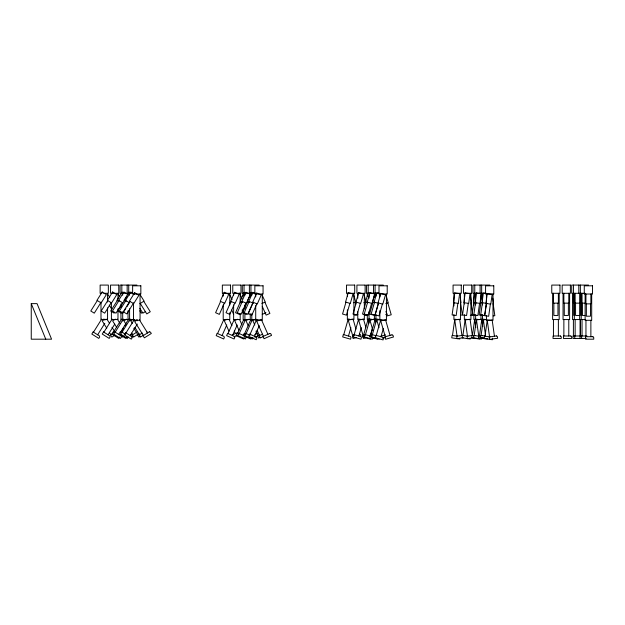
<?xml version="1.0" encoding="UTF-8"?>
<svg xmlns="http://www.w3.org/2000/svg" width="625" height="625" viewBox="0 0 625 625"><rect width="100%" height="100%" fill="white"/><g stroke="black" fill="none" stroke-linecap="round" stroke-linejoin="round"><path stroke-width="0.94" d="M453.812 302.758L452.102 314.953L456.164 315.523L457.875 303.328M452.492 335.477L454.781 319.219L456.406 319.445M464.227 302.758L462.516 314.953L466.578 315.523L468.297 303.328M462.906 335.477L465.195 319.219L466.82 319.445M474.727 292.945L473.359 302.703L476.203 303.102M473.766 302.758L472.047 314.953L476.117 315.523M475.508 302.758L473.797 314.953L477.859 315.523L479.57 303.328M472.445 335.477L474.727 319.219L476.352 319.445M474.188 335.477L476.477 319.219L478.102 319.445M481.812 292.945L480.438 302.703L482.883 303.047M480.852 302.758L479.133 314.953L483.195 315.523M482.406 302.758L480.688 314.953L484.758 315.523L486.469 303.328M479.523 335.477L481.812 319.219L483.437 319.445M481.086 335.477L483.367 319.219L484.992 319.445M486.312 303.5L484.602 315.695L488.664 316.266L490.383 304.07M484.242 338.602L484.586 336.164L490.078 336.93M484.992 336.219L487.281 319.961L489.719 320.297M492.602 338.117L492.375 339.742L478.781 337.859L479.117 335.422L481.969 335.82M345.953 302.195L342.555 314.031L346.5 315.164L349.898 303.32M343.75 334.664L348.273 318.883M356.367 302.195L352.977 314.031L356.922 315.164L360.312 303.32M348.484 336.023L350.883 327.672M354.164 334.664L358.688 318.883M368.227 292.609L365.508 302.078L367.875 302.758M365.898 302.195L362.508 314.031L366.453 315.164M367.648 302.195L364.25 314.031L368.195 315.164L371.594 303.32M358.898 336.023L361.297 327.672M375.305 292.609L372.594 302.078L374.961 302.758M363.695 334.664L368.227 318.883M372.984 302.195L369.594 314.031L373.539 315.164M374.539 302.195L371.148 314.031L375.094 315.164L378.492 303.32L374.148 302.078L376.867 292.609L379.234 293.289M365.445 334.664L369.969 318.883M378.453 302.93L375.062 314.773L379.008 315.898L382.398 304.062M370.18 336.023L372.57 327.672M370.781 334.664L375.305 318.883M372.336 334.664L376.867 318.883M372.711 337.609L372.258 339.188L364.367 336.922L365.047 334.555L370.375 336.078M376.25 335.406L380.773 319.625L383.141 320.297M380.984 336.766L383.383 328.406M220.609 301.453L215.602 312.703L219.352 314.375L224.359 303.125M231.031 301.453L226.016 312.703L229.766 314.375L234.781 303.125M217.562 333.562L223.852 319.438M222.062 335.562L226.781 324.977M244.195 292.281L240.188 301.289L242.438 302.289M240.562 301.453L235.555 312.703L239.305 314.375M227.984 333.562L234.266 319.438M242.305 301.453L237.297 312.703L241.047 314.375L246.055 303.125M251.281 292.281L247.273 301.289L249.523 302.289M232.484 335.562L237.195 324.977M247.648 301.453L242.633 312.703L246.391 314.375M249.203 301.453L244.195 312.703L247.945 314.375L252.953 303.125M237.516 333.562L243.797 319.438M253.117 302.195L248.102 313.445L251.852 315.109L256.867 303.859M239.258 333.562L245.547 319.438M243.758 335.562L250.883 319.438M244.305 337.484L243.641 338.984L236.141 335.641L237.141 333.391L239.016 334.227M246.156 333.562L252.438 319.438M250.07 334.297L256.742 319.297M251.391 337.484L250.727 338.984L243.219 335.641L244.227 333.391L246.102 334.227M252.945 337.484L252.281 338.984L244.781 335.641L245.781 333.391L250 335.273M254.57 336.305L259.281 325.711M97.312 300.555L90.789 311L94.266 313.172L100.797 302.727M107.734 300.555L101.203 311L104.688 313.172L111.211 302.727M93.484 332.18L101.672 319.078M122.141 291.984L116.914 300.336L119.008 301.641M117.266 300.555L110.734 311L114.219 313.172M119.008 300.555L112.484 311L115.961 313.172L122.492 302.727M97.664 334.789L104.828 323.32M103.898 332.18L112.094 319.078M129.219 291.984L124 300.336L126.086 301.641M127.109 296.109L117.82 311L121.305 313.172M125.906 300.555L119.375 311L122.859 313.172L125.875 308.352M108.078 334.789L114.734 324.141M129.82 301.297L123.289 311.742L126.773 313.914L133.297 303.469M126.875 306.75L128.883 303.531M113.437 332.18L121.625 319.078M115.18 332.18L123.367 319.078M120.523 332.18L128.711 319.078M121.914 330.695L123.453 328.242M124.992 325.781L126.016 324.141L123.883 320.867L126.664 319.125M122.078 332.18L130.266 319.078M119.617 337.008L118.742 338.406L111.781 334.055L113.086 331.961L114.656 332.945M125.984 332.922L134.18 319.812M126.703 337.008L125.828 338.406L118.867 334.055L120.172 331.961L121.742 332.945M128.258 337.008L127.383 338.406L120.422 334.055L121.727 331.961L125.641 334.414M130.164 335.531L137.328 324.062M104.977 319.125L102.188 320.867L106.797 328.242M139.914 303.688L144.086 301.078L139.82 294.242M115.391 319.125L112.602 320.867L116.703 327.422M122.141 320.867L123.531 319.992M142.711 312.305L141.32 313.172L139.812 310.766M129.219 320.867L130.617 319.992M145.656 311.438L142.875 313.172L139.859 308.352M133.562 319.125L130.781 320.867L132.312 323.32M112.281 333.922L110.539 335.008L111.844 337.102L114.945 335.164M137.477 319.867L134.688 321.609L143.391 335.531M123.812 336.133L122.266 337.102L120.961 335.008M132.234 333.922L130.492 335.008L131.797 337.102L133.344 336.133M136.938 332.07L132.234 335.008L133.539 337.102L138.188 334.195M139.32 333.922L137.578 335.008L138.883 337.102L140.43 336.133M142.266 333.055L139.133 335.008L140.438 337.102L143.531 335.164M229.375 302.789L231.25 301.953M261.875 303.531L265.258 302.023L262.336 295.477M227.242 319.227L224.242 320.562L228.961 331.148M237.664 319.227L234.664 320.562L238.984 330.273M244.195 320.562L245.695 319.898M248.938 319.227L245.938 320.562L248.297 325.859M262.227 314.375L265.977 312.703M251.281 320.562L252.781 319.898M255.836 319.227L252.836 320.562L254.797 324.977M260.5 319.633L256.742 321.305L263.422 336.305M232.234 334.977L237.297 332.727L238.383 333.141M234.047 336.867L237.383 335.383M254.773 334.602L257.305 333.477M259.461 334.898L257.586 335.734L258.586 337.984L260.25 337.242M254.914 337.242L258.242 335.758M262.516 334.227L259.141 335.734L260.141 337.984L263.477 336.5M353.359 302.758L355.727 302.078L353.5 294.328M363.773 302.758L366.141 302.078M385.859 303.5L388.227 302.82L386 295.07M354.781 315.164L357.938 314.258M365.195 315.164L366.773 314.711M352.219 319.109L348.273 320.242L352.797 336.023M362.633 319.109L358.688 320.242L363.219 336.023M385.734 314.484L387.312 314.031M373.914 319.109L369.969 320.242L372.898 330.453M376.883 319.789L375.305 320.242L375.844 322.094M380.023 319.336L376.867 320.242L378.992 327.672M354.375 335.57L352.406 336.141L353.086 338.508L356.594 337.5M366.133 337.75L363.5 338.508L362.82 336.141M375.664 337.75L373.031 338.508L372.578 336.93M380.992 336.141L385.438 334.867M382.555 338.258L385.18 337.5M460.711 315.18L462.336 314.953L460.625 302.758M470.312 315.297L472.75 314.953M493.211 315.922L494.836 315.695L493.125 303.5M476.352 319.672L474.727 319.906L475.805 327.555M483.437 319.672L481.812 319.906L482.75 326.602M486.617 319.445L483.367 319.906L485.383 334.25M463.062 335.32L456.656 336.219L457 338.664L463.32 337.773M472.562 335.453L467.07 336.219L467.414 338.664L473.742 337.773M476.945 338.664L478.758 338.406M481.469 338.023L483.273 337.773M483.211 338.023L478.695 338.664L478.352 336.219M484.031 338.664L485.844 338.406M485.594 338.664L487.398 338.406M136.93 285.078L120.078 285.078L120.078 293.289L132.398 293.289M259.148 285.078L242.297 285.078L242.297 293.289L255.555 293.289M383.297 285.078L366.445 285.078L366.445 293.289L378.766 293.289M489.875 285.078L473.023 285.078L473.023 293.289L486.273 293.289M588.562 285.078L571.711 285.078L571.711 293.289L584.969 293.289M101.953 293.289L100.133 293.289L100.133 285.078L108.344 285.078L108.344 293.289L103.781 293.289M580.07 303.141L573.398 303.141L573.461 285.078M585.32 303.141L582.039 303.141L582.039 293.289M31.25 303.633L37.055 303.633L51.57 339.188L31.25 339.188L31.25 303.633L45.766 339.188M579.656 315.453L575.555 315.453L575.555 303.141M584.914 315.453L582.445 315.453L582.445 303.141M134.273 319.562L120.945 319.562L120.945 311.773M255.555 319.562L243.156 319.562L243.156 308.859M380.641 319.562L367.305 319.562L367.305 314.695M486.273 319.562L473.883 319.562L473.883 314.695M585.32 319.562L572.578 319.562L572.578 293.289M586.961 335.984L572.984 335.984L572.984 338.445L586.188 338.445M485.805 293.289L483.367 292.945L482 302.703L486.875 303.383M485.25 336.062L480.68 335.422L480.336 337.859L487.563 338.875M479.266 336.195L473.781 335.422L473.438 337.859L481.57 339.008M474.883 335.82L472.039 335.422L471.695 337.859L479.82 339.008M467.992 336.195L462.5 335.422L462.156 337.859L470.289 339.008M457.578 336.195L452.086 335.422L451.742 337.859L459.875 339.008M377.656 319.109L379.234 319.562M370.758 319.109L372.336 319.562M369.016 319.109L370.594 319.562L368.227 320.242L369.023 323.023M359.477 319.109L361.055 319.562M349.062 319.109L350.641 319.562M376.383 335.828L371.945 334.555L371.266 336.922L379.156 339.188M372.359 335.117L370.391 334.555L369.711 336.922L377.602 339.188M365.273 335.117L363.305 334.555L362.625 336.922L370.516 339.188M255.836 293.617L252.836 292.281L248.828 301.289L253.328 303.289M257.492 319.633L259 320.297M359.508 334.102L360.523 334.664L360.977 336.242M134.258 294.156L130.781 291.984L125.555 300.336L129.734 302.945M128.062 294.594L123.883 291.984L118.664 300.336L122.836 302.945M136.086 319.867L137.477 320.734M103.578 319.125L104.977 319.992M143.742 301.297L150.266 311.742L146.789 313.914L140.258 303.469M139.383 319.812L147.57 332.922M146.531 331.352L147.398 332.75M117.734 293.5L119.633 296.539M134.875 327.422L139.477 334.789M120.18 305.945L121.188 307.547M133.828 328.242L137.922 334.789M107.313 293.5L109.688 297.297M131.562 333.156L132.586 334.789M109.266 305.141L111.773 309.156M117.297 319.078L119.852 323.172M106.875 319.078L109.438 323.172M112 327.266L114.555 331.359M109.352 332.336L110.891 334.789M264.883 302.195L269.891 313.445L266.141 315.109L262.281 306.461M261.25 319.297L267.922 334.297M257.156 330.273L259.516 335.562M239.523 293.102L242.078 298.828M256.336 331.797L257.117 333.562M255.992 331.148L257.961 335.562M242.125 310.047L243.281 312.641M229.836 294.742L232.023 299.648M239.555 319.438L241.914 324.734M231.711 310.047L233.633 314.375M229.141 319.438L231.891 325.617M234.242 330.914L235.422 333.562M387.828 302.93L391.227 314.773L387.281 315.898L385.977 311.352M390.039 335.406L385.508 319.625L380.773 320.977L385.305 336.766M374.703 318.883L375.234 320.742M364.164 295.188L365.891 301.219M363.43 318.883L365.82 327.242M355.328 302.195L355.852 304.016M353.008 318.883L355.938 329.094M492.781 298.117L493.531 303.438M494.445 336.219L492.156 319.961L487.281 320.641L489.562 336.906M481.617 321.133L481.352 319.219L476.477 319.906L478.758 336.164M470.32 294.719L471.445 302.703M471.039 302.758L472.617 314.016M472.359 335.477L470.07 319.219L465.195 319.906L467.477 336.164M460.281 297.375L461.031 302.703M461.945 335.477L459.656 319.219L454.781 319.906L457.062 336.164M591.695 294.023L591.695 320.297L585.125 320.297L585.125 294.023M590.875 294.023L590.875 303.875L585.953 303.875L585.953 294.023M590.875 320.297L590.875 336.719M590.469 303.875L590.469 316.195L586.359 316.195L586.359 303.875M585.953 320.297L585.953 336.719M582.039 319.562L582.039 335.984M581.625 335.984L581.625 338.445M581.219 293.289L581.219 319.562M580.891 303.141L580.891 315.453M580.484 293.289L580.484 303.141M580.484 319.562L580.484 335.984M580.352 285.078L580.352 293.289M580.07 319.562L580.07 338.445M579.664 293.289L579.664 319.562M578.797 285.078L578.797 293.289M575.141 293.289L575.141 303.141M575.141 319.562L575.141 335.984M574.734 335.984L574.734 338.445M574.32 293.289L574.32 319.562M573.805 303.141L573.805 315.453M573.398 319.562L573.398 335.984M569.609 293.289L569.609 319.562L563.047 319.562L563.047 293.289M568.789 293.289L568.789 303.141L563.867 303.141L563.867 293.289M568.789 319.562L568.789 335.984M568.383 303.141L568.383 315.453L564.273 315.453L564.273 303.141M563.867 319.562L563.867 335.984M559.195 293.289L559.195 319.562L552.625 319.562L552.625 293.289M558.375 293.289L558.375 303.141L553.445 303.141L553.445 293.289M558.375 319.562L558.375 335.984M557.961 303.141L557.961 315.453L553.859 315.453L553.859 303.141M553.445 319.562L553.445 335.984M493 294.023L493 320.297L486.438 320.297L486.438 315.438M486.438 294.023L486.438 306.68M482.523 293.289L482.523 304.961M482.523 314.695L482.523 319.562M481.664 285.078L481.664 293.289M480.969 293.289L480.969 300.102M480.969 314.695L480.969 319.562M480.102 285.078L480.102 293.289M475.625 293.289L475.625 304.961M475.625 314.695L475.625 319.562M474.766 285.078L474.766 293.289M473.883 293.289L473.883 304.961M470.922 293.289L470.922 319.562L464.352 319.562L464.352 314.695M464.352 293.289L464.352 303.992M460.5 293.289L460.5 319.562L453.93 319.562L453.93 314.695M453.93 293.289L453.93 305.938M386.43 294.023L386.43 320.297L379.859 320.297L379.859 310.57M379.859 294.023L379.859 296.945M375.945 293.289L375.945 296.203M375.945 314.695L375.945 319.562M375.086 285.078L375.086 293.289M374.391 293.289L374.391 297.18M374.391 314.695L374.391 319.562M373.531 285.078L373.531 293.289M369.055 293.289L369.055 298.148M369.055 311.773L369.055 319.562M368.188 285.078L368.188 293.289M367.305 293.289L367.305 296.203M364.344 293.289L364.344 308.859M364.344 313.719L364.344 319.562L357.773 319.562L357.773 311.773M357.773 293.289L357.773 298.148M353.922 293.289L353.922 319.562L347.359 319.562L347.359 309.828M347.359 293.289L347.359 296.203M262.281 294.023L262.281 320.297L255.711 320.297L255.711 305.703M255.711 294.023L255.711 296.945M251.797 293.289L251.797 295.234M251.797 313.719L251.797 319.562M250.938 285.078L250.938 293.289M250.242 293.289L250.242 296.203M250.242 313.719L250.242 319.562M249.383 285.078L249.383 293.289M244.906 293.289L244.906 295.234M244.906 304.961L244.906 308.859M244.906 313.719L244.906 319.562M244.039 285.078L244.039 293.289M243.156 293.289L243.156 296.203M240.195 293.289L240.195 303.016M240.195 313.719L240.195 319.562L233.625 319.562L233.625 304.961M233.625 293.289L233.625 295.234M229.781 293.289L229.781 304.961M229.781 312.75L229.781 319.562L223.211 319.562L223.211 304.961M223.211 293.289L223.211 296.203M140.062 294.023L140.062 320.297L133.492 320.297L133.492 302.781M129.586 293.289L129.586 295.234M129.586 308.859L129.586 319.562M128.719 285.078L128.719 293.289M128.023 310.805L128.023 319.562M127.164 285.078L127.164 293.289M122.688 293.289L122.688 295.234M122.688 311.773L122.688 319.562M121.828 285.078L121.828 293.289M120.945 303.992L120.945 306.906M117.977 293.289L117.977 299.125M117.977 308.859L117.977 319.562L111.406 319.562L111.406 303.016M107.562 293.289L107.562 302.047M107.562 307.883L107.562 319.562L100.992 319.562L100.992 302.047M454.781 292.945L453.406 302.703L458.289 303.383L459.656 293.633L454.781 292.945M465.195 292.945L463.82 302.703L468.703 303.383L470.07 293.633L465.195 292.945M476.477 292.945L475.102 302.703L479.977 303.383L481.352 293.633L476.477 292.945M487.281 293.68L485.906 303.438L490.789 304.125L492.156 294.367L487.281 293.68M348.273 292.609L345.555 302.078L350.297 303.438L353.008 293.969L348.273 292.609M343.352 334.555L342.672 336.922L350.562 339.188L351.016 337.609L350.453 336.594L343.352 334.555M358.688 292.609L355.977 302.078L360.711 303.438L363.43 293.969L358.688 292.609M353.766 334.555L353.094 336.922L360.984 339.188L361.438 337.609L360.875 336.594L353.766 334.555M369.969 292.609L367.25 302.078L371.984 303.438L374.703 293.969L369.969 292.609M380.773 293.344L378.062 302.82L382.797 304.18L385.508 294.703L380.773 293.344M375.852 335.297L375.172 337.664L383.07 339.922L383.523 338.344L382.961 337.328L375.852 335.297M224.242 292.281L220.234 301.289L224.734 303.289L228.742 294.289L224.242 292.281M234.664 292.281L230.656 301.289L235.156 303.289L239.164 294.289L234.664 292.281M217.188 333.391L216.188 335.641L223.688 338.984L224.359 337.484L223.938 336.398L217.188 333.391M227.609 333.391L226.602 335.641L234.102 338.984L234.773 337.484L234.359 336.398L227.609 333.391M245.938 292.281L241.93 301.289L246.43 303.289L250.438 294.289L245.938 292.281M256.742 293.023L252.742 302.023L257.242 304.031L261.25 295.031L256.742 293.023M238.883 333.391L237.883 335.641L245.383 338.984L246.055 337.484L245.633 336.398L238.883 333.391M249.695 334.133L248.688 336.383L256.188 339.727L256.859 338.227L256.445 337.141L249.695 334.133M102.188 291.984L96.969 300.336L101.141 302.945L106.367 294.594L102.188 291.984M112.602 291.984L107.383 300.336L111.563 302.945L116.781 294.594L112.602 291.984M93.141 331.961L91.828 334.055L98.797 338.406L99.664 337.008L99.406 335.883L93.141 331.961M103.555 331.961L102.25 334.055L109.211 338.406L110.086 337.008L109.82 335.883L103.555 331.961M134.688 292.719L129.469 301.078L133.648 303.688L138.867 295.328L134.688 292.719M114.836 331.961L113.523 334.055L120.492 338.406L121.359 337.008L121.102 335.883L114.836 331.961M125.641 332.703L124.336 334.789L131.297 339.141L132.164 337.75L131.906 336.617L125.641 332.703M149.312 331.836L143.047 335.75L144.352 337.836L151.312 333.484L150.445 332.094L149.312 331.836M269.805 333.469L263.047 336.469L264.055 338.719L271.555 335.383L270.883 333.883L269.805 333.469M392.008 334.844L384.906 336.875L385.586 339.242L393.477 336.984L393.023 335.406L392.008 334.844M496.477 335.93L489.156 336.961L489.5 339.398L497.633 338.258L497.406 336.633L496.477 335.93M118.758 285.078L110.547 285.078L110.547 293.289L118.758 293.289L118.758 285.078M230.555 285.078L222.344 285.078L222.344 293.289L230.555 293.289L230.555 285.078M240.977 285.078L232.766 285.078L232.766 293.289L240.977 293.289L240.977 285.078M354.703 285.078L346.492 285.078L346.492 293.289L354.703 293.289L354.703 285.078M365.125 285.078L356.914 285.078L356.914 293.289L365.125 293.289L365.125 285.078M461.281 285.078L453.07 285.078L453.07 293.289L461.281 293.289L461.281 285.078M471.695 285.078L463.484 285.078L463.484 293.289L471.695 293.289L471.695 285.078M559.977 285.078L551.766 285.078L551.766 293.289L559.977 293.289L559.977 285.078M570.391 285.078L562.18 285.078L562.18 293.289L570.391 293.289L570.391 285.078M140.844 285.812L132.633 285.812L132.633 294.023L140.844 294.023L140.844 285.812M263.062 285.812L254.852 285.812L254.852 294.023L263.062 294.023L263.062 285.812M387.211 285.812L379 285.812L379 294.023L387.211 294.023L387.211 285.812M493.781 285.812L485.57 285.812L485.57 294.023L493.781 294.023L493.781 285.812M592.477 285.812L584.266 285.812L584.266 294.023L592.477 294.023L592.477 285.812M560.43 335.984L553.039 335.984L553.039 338.445L561.25 338.445L561.25 336.805L560.43 335.984M570.844 335.984L563.453 335.984L563.453 338.445L571.664 338.445L571.664 336.805L570.844 335.984M592.93 336.719L585.539 336.719L585.539 339.188L593.75 339.188L593.75 337.539L592.93 336.719"/></g></svg>
